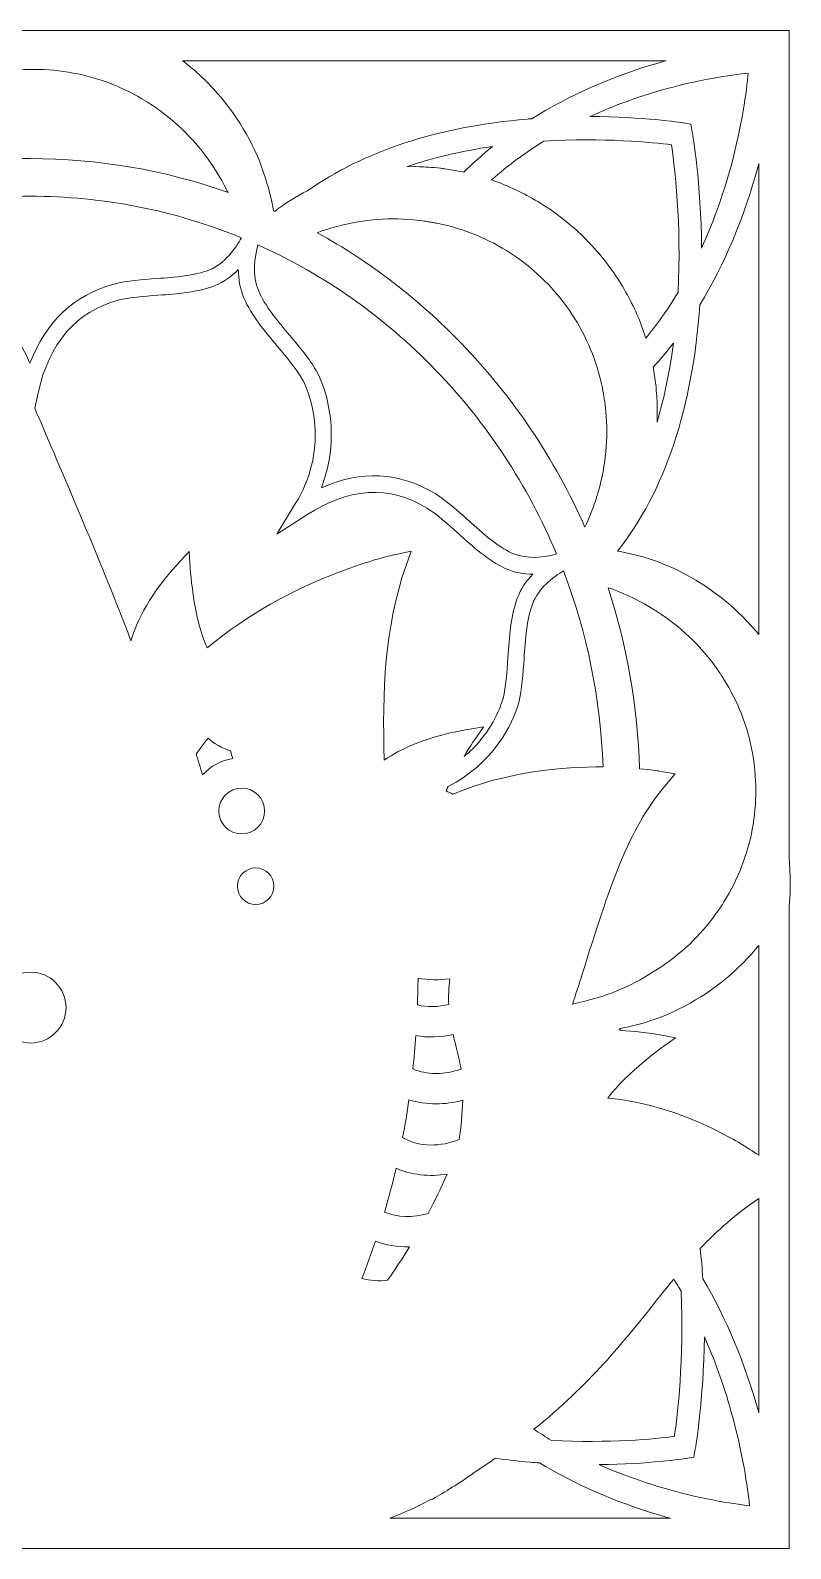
# Model space of a CAD drawing. Header units: millimetres. Extents: x -412 to 1523, y -375 to -73.
# Drawn here: x 1372.9 to 1523.2, y -374.6 to -74.6 of the extents above; entities that cross this region are included whole.
import ezdxf

# ---------------------------------------------------------------- set-up
doc = ezdxf.new("R2010")
doc.units = ezdxf.units.MM
doc.header["$MEASUREMENT"] = 0
doc.layers.add('Layer 1', color=7, linetype='Continuous')

msp = doc.modelspace()

# ---------------------------------------------------------------- linework, layer by layer
at = {"layer": 'Layer 1', "lineweight": 0}
for points, knots in [([(1523.035001771509, -240.7589683284032), (1522.992024205332, -239.952600666387), (1522.934361919647, -239.1464913865321), (1522.872134882445, -238.3404467022175), (1522.872134882445, -238.3404467022175), (1522.872134882445, -74.63476301376024), (1522.872134882445, -74.63476301376024), (1522.872134882445, -74.63476301376024), (1222.872100370855, -74.63476301376024), (1222.872100370855, -74.63476301376024), (1222.872100370855, -74.63476301376024), (1222.872100370855, -374.634775993502), (1222.872100370855, -374.634775993502), (1222.872100370855, -374.634775993502), (1522.872134882445, -374.634775993502), (1522.872134882445, -374.634775993502), (1522.872134882445, -374.634775993502), (1522.872134882445, -247.7571199786719), (1522.872134882445, -247.7571199786719), (1523.084869528659, -245.4415851756484), (1523.161264521043, -243.1254259490681), (1523.035001771509, -240.7589683284032)], [0, 0, 0, 0, 1, 1, 1, 2, 2, 2, 3, 3, 3, 4, 4, 4, 5, 5, 5, 6, 6, 6, 7, 7, 7, 7]), ([(1498.597776774908, -80.63476284271813), (1498.062796509741, -80.78092101867986), (1497.522519410266, -80.93190232832093), (1496.974490845951, -81.09044131618278), (1487.798758934996, -83.74393998630933), (1479.376426342972, -87.4672269319931), (1472.000455377204, -92.092267620941), (1471.701442620932, -92.11565120654713), (1471.404862963346, -92.13677394824107), (1471.103460172079, -92.16243990960618), (1453.535324936129, -93.6581281145274), (1438.756748110127, -98.51446390161627), (1427.674629548715, -106.3419146307249), (1425.481632485732, -107.4256340111506), (1423.361865233657, -108.7551824862957), (1421.214558749549, -110.3967274213236), (1421.143417527779, -110.3643435237623), (1421.07225477416, -110.3322395402091), (1421.001393466397, -110.3001570885027), (1420.580811903189, -107.9268954042545), (1419.9365575156, -105.4453715943822), (1419.083271959444, -102.9130541579493), (1417.026722209524, -96.8063855600294), (1413.581303746574, -91.02054147917335), (1409.113790048687, -86.17574676196006), (1409.113790048687, -86.17574676196006), (1407.440313384883, -84.45782836639344), (1407.440313384883, -84.45782836639344), (1407.412451175145, -84.42929866940622), (1407.383770755232, -84.40104888642718), (1407.354552039144, -84.37366037731944), (1407.354552039144, -84.37366037731944), (1406.825579159232, -83.87894466563756), (1406.825579159232, -83.87894466563756), (1406.423471920563, -83.50192202847053), (1406.020826385726, -83.12461947729533), (1405.594732669742, -82.73732614921289), (1405.594732669742, -82.73732614921289), (1405.550054087667, -82.69824584730209), (1405.550054087667, -82.69824584730209), (1404.995178396071, -82.22764580401696), (1404.348727760112, -81.68157663775808), (1403.692071028775, -81.15206546167518), (1403.692071028775, -81.15206546167518), (1403.62973633234, -81.1035757427203), (1403.62973633234, -81.1035757427203), (1403.428284373842, -80.95250830569209), (1403.227370711511, -80.79958912984056), (1403.0239808868, -80.64466749223823), (1403.019696049292, -80.64141618337402), (1403.015174361465, -80.63803568342912), (1403.010889523956, -80.63476284271813), (1403.010889523956, -80.63476284271813), (1498.597776774908, -80.63476284271813), (1498.597776774908, -80.63476284271813)], [0, 0, 0, 0, 1, 1, 1, 2, 2, 2, 3, 3, 3, 4, 4, 4, 5, 5, 5, 6, 6, 6, 7, 7, 7, 8, 8, 8, 9, 9, 9, 10, 10, 10, 11, 11, 11, 12, 12, 12, 13, 13, 13, 14, 14, 14, 15, 15, 15, 16, 16, 16, 17, 17, 17, 18, 18, 18, 18]), ([(1345.251387551362, -93.5224559479489), (1345.251387551362, -93.5224559479489), (1346.77071772405, -92.18898867668939), (1346.77071772405, -92.18898867668939), (1346.77071772405, -92.18898867668939), (1348.29954344117, -90.97390349904177), (1348.29954344117, -90.97390349904177), (1348.566646000511, -90.78360503717528), (1348.830023550358, -90.58889254671831), (1349.093401100205, -90.39402933333388), (1349.354991506769, -90.2004580307564), (1349.616301999326, -90.00701591925962), (1349.881746606464, -89.81915055607959), (1350.095751631639, -89.67878444690244), (1350.308529341549, -89.53656659890197), (1350.524601424012, -89.39206637514252), (1350.860799679679, -89.16695091702823), (1351.196847212421, -88.9420077136882), (1351.521999630688, -88.73687380938836), (1353.839300045145, -87.30252983595138), (1356.181986506963, -86.12267075964043), (1358.486626195514, -85.2295512869362), (1361.001265985738, -84.25112263727846), (1363.510652005349, -83.52931053757827), (1365.954688869971, -83.08267543976241), (1368.541460346919, -82.58696926312852), (1371.139794425587, -82.34219522890152), (1373.683243826806, -82.35373629877711), (1376.236920855247, -82.34290577984535), (1378.836912886117, -82.57700001806808), (1381.417332468266, -83.06342596873857), (1383.830341941676, -83.49679744893622), (1386.320564617648, -84.2033434692674), (1388.820175178816, -85.16351311285331), (1388.820175178816, -85.16351311285331), (1388.882509875254, -85.18760724940327), (1388.882509875254, -85.18760724940327), (1391.189884108345, -86.0735996808224), (1393.535197455469, -87.24562116490439), (1395.853746717042, -88.67124474039434), (1396.195586316568, -88.88535742480262), (1396.531633849306, -89.10903024918247), (1396.871686305548, -89.33513617224877), (1396.871686305548, -89.33513617224877), (1396.902433782752, -89.35554836299887), (1396.902433782752, -89.35554836299887), (1397.105285311293, -89.49033772385928), (1397.308266030914, -89.62514861656646), (1397.512624788731, -89.7583876844585), (1397.777100462765, -89.94425058588773), (1398.037721936224, -90.13597014964188), (1398.30344645737, -90.33139319104268), (1398.567922131404, -90.52597649041894), (1398.832828442371, -90.72053825794843), (1399.101309039906, -90.91083671981492), (1399.101309039906, -90.91083671981492), (1400.637993881101, -92.12450079557487), (1400.637993881101, -92.12450079557487), (1400.637993881101, -92.12450079557487), (1402.124767901457, -93.42147158653752), (1402.124767901457, -93.42147158653752), (1406.055858700442, -97.00710543573877), (1409.279542205224, -101.2743083630031), (1411.707322525524, -106.1068299275502), (1411.801911928442, -106.2938555487057), (1411.895403207174, -106.4828620997652), (1411.988076275727, -106.6734404756399), (1399.445064973796, -102.2172094654692), (1386.301121360001, -99.96006903092066), (1372.872031499263, -99.96006903092066), (1360.183960145555, -99.96006903092066), (1347.731425663808, -101.9788519215835), (1335.814043701995, -105.9634708916703), (1339.278776231511, -98.96951795152421), (1341.922757825362, -96.55917842711594), (1344.706717955144, -94.02087513727743), (1344.706717955144, -94.02087513727743), (1345.251387551362, -93.5224559479489), (1345.251387551362, -93.5224559479489)], [0, 0, 0, 0, 1, 1, 1, 2, 2, 2, 3, 3, 3, 4, 4, 4, 5, 5, 5, 6, 6, 6, 7, 7, 7, 8, 8, 8, 9, 9, 9, 10, 10, 10, 11, 11, 11, 12, 12, 12, 13, 13, 13, 14, 14, 14, 15, 15, 15, 16, 16, 16, 17, 17, 17, 18, 18, 18, 19, 19, 19, 20, 20, 20, 21, 21, 21, 22, 22, 22, 23, 23, 23, 24, 24, 24, 25, 25, 25, 26, 26, 26, 26]), ([(1483.492432642126, -91.66275034131748), (1488.415043453615, -89.4016049832673), (1493.115294883374, -87.77213941428448), (1497.103854181422, -86.61566392357969), (1504.854285494588, -84.36866498886583), (1511.365946598645, -83.4424510676564), (1514.784902421903, -83.07768005130879), (1514.435785058165, -86.6153840095715), (1513.547165741439, -93.35300031376818), (1511.383861095168, -101.3722997977117), (1509.712989784822, -107.5657848018599), (1507.70096789405, -112.9694816660147), (1505.550582355851, -117.6525076183487), (1505.4672541088, -104.6075889679098), (1503.819464938205, -95.24082651229796), (1503.734629461882, -94.76729813785036), (1503.734629461882, -94.76729813785036), (1503.44752381688, -93.16741732634712), (1503.44752381688, -93.16741732634712), (1503.44752381688, -93.16741732634712), (1501.893312052402, -92.91685122533555), (1501.893312052402, -92.91685122533555), (1501.480589613269, -92.85038241431701), (1494.110109268433, -91.69005272303808), (1483.492432642126, -91.66275034131748)], [0, 0, 0, 0, 1, 1, 1, 2, 2, 2, 3, 3, 3, 4, 4, 4, 5, 5, 5, 6, 6, 6, 7, 7, 7, 8, 8, 8, 8]), ([(1494.539841866525, -135.4283821120601), (1494.220998279365, -134.42540715707), (1493.869684667255, -133.4285687784129), (1493.489087743523, -132.4474486479073), (1493.489087743523, -132.4474486479073), (1493.488527915508, -132.4464366511085), (1493.488527915508, -132.4464366511085), (1492.320855864475, -129.445952270077), (1490.778917252663, -126.4587315066636), (1488.900220557171, -123.5608248437054), (1487.102914242516, -120.8295100793057), (1484.985967662371, -118.2226063256172), (1482.597913599381, -115.8025559383099), (1480.201031479215, -113.4280238751014), (1477.601168639422, -111.308967173971), (1474.863415852836, -109.4994523021903), (1471.985856785088, -107.6261816320857), (1469.010090964163, -106.0821544311371), (1466.017508770901, -104.9100037559744), (1465.377948325908, -104.6600836103663), (1464.726545365189, -104.4211447066175), (1464.067692385483, -104.194758869543), (1467.352009570804, -101.2392760482875), (1470.843678440647, -98.70420253546641), (1474.371822258935, -96.52894771423287), (1486.15137886949, -95.79436722939047), (1495.926837308886, -96.7754442962025), (1499.624286038431, -97.23861585234755), (1500.22502456367, -101.3663785398464), (1501.62166627339, -112.8517885914998), (1500.915163316754, -126.4242805518111), (1498.724340970295, -130.0448605883409), (1496.536446955001, -133.0270859633006), (1494.539841866525, -135.4283821120601)], [0, 0, 0, 0, 1, 1, 1, 2, 2, 2, 3, 3, 3, 4, 4, 4, 5, 5, 5, 6, 6, 6, 7, 7, 7, 8, 8, 8, 9, 9, 9, 10, 10, 10, 11, 11, 11, 11]), ([(1447.313568617156, -101.577089192463), (1452.224250785524, -99.90145934397785), (1457.849488821226, -98.51125565644563), (1464.280383968004, -97.5707661208192), (1462.266854847953, -99.18692500849025), (1460.360941898128, -100.8813736910636), (1458.573432573759, -102.6510115826025), (1457.840660764046, -102.4910945565466), (1457.128301145085, -102.3533122689834), (1456.448756060619, -102.240033223059), (1455.902406980351, -102.149319552563), (1455.360773374529, -102.0744317894524), (1454.809751883511, -101.9982521155348), (1454.562092581814, -101.9641672020776), (1454.31415336611, -101.929931565693), (1454.06070199763, -101.8931121076943), (1454.06070199763, -101.8931121076943), (1453.98568504344, -101.8835519677228), (1453.98568504344, -101.8835519677228), (1453.141227544465, -101.7911157494842), (1452.302282198265, -101.7188118079875), (1451.586606674897, -101.6586087643827), (1451.586606674897, -101.6586087643827), (1451.503579873703, -101.6529028249853), (1451.503579873703, -101.6529028249853), (1450.949522392289, -101.6252344018694), (1450.395464910872, -101.6058342079181), (1449.843345295668, -101.5867139279749), (1449.843345295668, -101.5867139279749), (1449.133461839084, -101.5614570716987), (1449.133461839084, -101.5614570716987), (1449.091001037231, -101.5596053328754), (1449.048518703528, -101.5591746959397), (1449.012948092642, -101.5594546099479), (1449.012948092642, -101.5594546099479), (1447.313568617156, -101.577089192463), (1447.313568617156, -101.577089192463)], [0, 0, 0, 0, 1, 1, 1, 2, 2, 2, 3, 3, 3, 4, 4, 4, 5, 5, 5, 6, 6, 6, 7, 7, 7, 8, 8, 8, 9, 9, 9, 10, 10, 10, 11, 11, 11, 12, 12, 12, 12]), ([(1516.872156585334, -194.0383705007279), (1516.50206720283, -193.5884625622011), (1516.138652692832, -193.1565552475847), (1515.814684526136, -192.7735036933184), (1515.794573781241, -192.749258833841), (1515.773601762474, -192.7252938883717), (1515.75568726595, -192.7055922485654), (1515.382238915349, -192.2929128731261), (1515.002503265489, -191.8860901600116), (1514.62414565382, -191.4810976538737), (1514.62414565382, -191.4810976538737), (1514.132659719157, -190.9533090255335), (1514.132659719157, -190.9533090255335), (1514.106476993469, -190.9253391565626), (1514.079992821925, -190.898230561463), (1514.055188134431, -190.8739857019856), (1514.055188134431, -190.8739857019856), (1512.378374034374, -189.2326560854254), (1512.378374034374, -189.2326560854254), (1512.378374034374, -189.2326560854254), (1512.328764659386, -189.18530755435), (1512.328764659386, -189.18530755435), (1507.497448878258, -184.7115496208982), (1501.719162475623, -181.2518770753764), (1495.619018027279, -179.1804703511763), (1493.506399348336, -178.4625124520503), (1491.30171049255, -177.9275752505781), (1488.943198123348, -177.5604572629312), (1498.258650188078, -165.8404792724258), (1503.847413275332, -149.1429627292912), (1505.218001450442, -128.8480344167651), (1510.098926606559, -120.8609035119151), (1514.001272390087, -111.6225785223627), (1516.72535245397, -101.500263563142), (1516.776124548681, -101.311601521631), (1516.822719465121, -101.1276118908718), (1516.872156585334, -100.9404140149421), (1516.872156585334, -100.9404140149421), (1516.872156585334, -194.0383705007279), (1516.872156585334, -194.0383705007279)], [0, 0, 0, 0, 1, 1, 1, 2, 2, 2, 3, 3, 3, 4, 4, 4, 5, 5, 5, 6, 6, 6, 7, 7, 7, 8, 8, 8, 9, 9, 9, 10, 10, 10, 11, 11, 11, 12, 12, 12, 13, 13, 13, 13]), ([(1356.285296307828, -124.7699241679474), (1353.735215097797, -124.0916279305952), (1350.744699961826, -123.8783549882115), (1347.852649961193, -123.6720798960322), (1344.214306151069, -123.4125996104525), (1340.452003499012, -123.1442912676919), (1337.517751078688, -121.9768345351278), (1334.405645603932, -120.7386456858823), (1332.272980775637, -117.672898277252), (1331.136939007527, -115.620030473132), (1344.408867918596, -110.173829743428), (1358.43566031418, -107.413210135557), (1372.872031499263, -107.413210135557), (1387.317725974005, -107.413210135557), (1401.35341102231, -110.1775332210746), (1414.632811484213, -115.630731800983), (1413.496769716103, -117.6848053885229), (1411.369229467343, -120.7413586985769), (1408.263841928783, -121.9768345351278), (1405.329718699537, -123.1442912676919), (1401.567286856403, -123.4125996104525), (1397.928943046275, -123.6720798960322), (1395.036893045645, -123.8783549882115), (1392.046377909674, -124.0916279305952), (1389.496296699644, -124.7699241679474), (1381.615920691142, -126.8662863025687), (1375.932460541741, -132.2307521418851), (1372.842812783179, -140.4108299257559), (1368.76250628599, -130.5637565639599), (1360.580835145456, -125.9126838722515), (1356.285296307828, -124.7699241679474)], [0, 0, 0, 0, 1, 1, 1, 2, 2, 2, 3, 3, 3, 4, 4, 4, 5, 5, 5, 6, 6, 6, 7, 7, 7, 8, 8, 8, 9, 9, 9, 10, 10, 10, 10]), ([(1448.567002013924, -112.0608592636268), (1448.567002013924, -112.0608592636268), (1450.512684284759, -112.2826803491833), (1450.512684284759, -112.2826803491833), (1450.837018492848, -112.3368975393824), (1451.162170911115, -112.3856887041923), (1451.50385978771, -112.4366115218337), (1451.820184148798, -112.4838308618284), (1452.136530041732, -112.5308994788956), (1452.451476364625, -112.5848152232397), (1452.702171656714, -112.6367500376799), (1452.95312533097, -112.6863809445143), (1453.203820623062, -112.7360333831954), (1453.203820623062, -112.7360333831954), (1453.233060870991, -112.7418685136736), (1453.233060870991, -112.7418685136736), (1453.622464320061, -112.818758738535), (1454.011329472957, -112.8956489633964), (1454.380062349112, -112.9791064015266), (1457.035348162524, -113.6027548117439), (1459.527939341639, -114.4245608079035), (1461.790225887569, -115.4219805464237), (1464.259088971533, -116.5062382230189), (1466.542067622222, -117.7678321897174), (1468.583997248178, -119.1777805807495), (1470.733499980659, -120.6342377608324), (1472.739019253701, -122.2922330268025), (1474.551505520339, -124.1125784175149), (1476.365369825171, -125.9055352991196), (1478.02892030761, -127.9036260850242), (1479.501913946021, -130.060212795097), (1480.906500907205, -132.0789741539131), (1482.171539969389, -134.3490982920717), (1483.262020349704, -136.8093701691693), (1484.262842120017, -139.0588022025696), (1485.08882529445, -141.5359119838513), (1485.714605357502, -144.1613546576199), (1485.801744741431, -144.5409611164009), (1485.878419647825, -144.922828419094), (1485.955632850387, -145.3052770816503), (1485.955632850387, -145.3052770816503), (1485.968056725982, -145.3678916920948), (1485.968056725982, -145.3678916920948), (1486.017407718807, -145.612536535241), (1486.066780243479, -145.8573105694681), (1486.118069102517, -146.1018262215337), (1486.173793521993, -146.4209281908549), (1486.222326304638, -146.7413220709832), (1486.272237125482, -147.0695535433403), (1486.321329736146, -147.3902273374767), (1486.370422346811, -147.7111810456213), (1486.425027110253, -148.0317256486771), (1486.425027110253, -148.0317256486771), (1486.651456011023, -149.9680415661617), (1486.651456011023, -149.9680415661617), (1486.651456011023, -149.9680415661617), (1486.785211843235, -151.9287530660513), (1486.785211843235, -151.9287530660513), (1487.027079078148, -157.2293123841164), (1486.28823528764, -162.5137443489411), (1484.589372576478, -167.6350079788457), (1484.589372576478, -167.6350079788457), (1484.588274452292, -167.637850182621), (1484.588274452292, -167.637850182621), (1484.019058550743, -169.3672019888293), (1483.324333514294, -171.0962523491826), (1482.513788674, -172.8016176780749), (1476.53663413448, -159.2767541628471), (1468.329167841503, -147.0669912535732), (1458.091894352309, -136.4765739452941), (1449.637048671643, -127.7301655273419), (1440.064980056957, -120.3827457904092), (1429.608749217828, -114.6091533303725), (1430.025175134605, -114.4560834315935), (1430.440804373056, -114.3107219339628), (1430.854474213446, -114.1734994744159), (1435.983317053419, -112.4592845564959), (1441.271000327106, -111.7043995401374), (1446.546841085066, -111.9300532944212), (1446.546841085066, -111.9300532944212), (1448.567002013924, -112.0608592636268), (1448.567002013924, -112.0608592636268)], [0, 0, 0, 0, 1, 1, 1, 2, 2, 2, 3, 3, 3, 4, 4, 4, 5, 5, 5, 6, 6, 6, 7, 7, 7, 8, 8, 8, 9, 9, 9, 10, 10, 10, 11, 11, 11, 12, 12, 12, 13, 13, 13, 14, 14, 14, 15, 15, 15, 16, 16, 16, 17, 17, 17, 18, 18, 18, 19, 19, 19, 20, 20, 20, 21, 21, 21, 22, 22, 22, 23, 23, 23, 24, 24, 24, 25, 25, 25, 26, 26, 26, 27, 27, 27, 27]), ([(1429.410720822967, -141.873122236317), (1428.071224634609, -139.5282610579752), (1426.102374096633, -137.1899455610555), (1424.198592799639, -134.9285418208439), (1421.803110249508, -132.083538905431), (1419.326237318543, -129.1418364661165), (1418.049355740628, -126.1698817820722), (1416.700256348604, -123.0296557154202), (1417.277934265939, -119.3142924893525), (1417.875292291237, -117.0293329087606), (1431.00679049759, -122.9123286823007), (1442.821487082091, -131.2200903175935), (1452.997265616873, -141.7466011046212), (1463.176790692997, -152.2770952833037), (1471.209719835955, -164.5044281795524), (1476.897012654086, -178.0947485089999), (1474.688706448041, -178.715145610353), (1471.105247315362, -179.3136878872216), (1468.074338434829, -177.9200175723573), (1465.201731691837, -176.5992325588529), (1462.358063750928, -174.0369643235451), (1459.607908620593, -171.558993268392), (1457.422017067046, -169.589302988394), (1455.161366941473, -167.5524118145868), (1452.894386452946, -166.1667082830322), (1445.889646057562, -161.884519190407), (1438.204240921678, -161.5202003428418), (1430.427562287282, -165.044769874567), (1434.273150122692, -155.0971427882953), (1431.667236833957, -145.8235055700191), (1429.410720822967, -141.873122236317)], [0, 0, 0, 0, 1, 1, 1, 2, 2, 2, 3, 3, 3, 4, 4, 4, 5, 5, 5, 6, 6, 6, 7, 7, 7, 8, 8, 8, 9, 9, 9, 10, 10, 10, 10]), ([(1404.317183604574, -177.5794268199468), (1404.317183604574, -177.5794268199468), (1402.712113617996, -179.3114485751562), (1402.712113617996, -179.3114485751562), (1396.46219364343, -186.0550292009117), (1393.958987263847, -191.297861637752), (1392.807636352677, -195.2331296150126), (1386.940121976974, -179.6772961838429), (1377.761956967334, -158.6238224410052), (1373.785369376096, -149.2668569756795), (1373.785369376096, -149.2668569756795), (1374.451069483083, -146.273004403457), (1374.451069483083, -146.273004403457), (1376.659160370658, -136.3424736035308), (1381.989476700977, -130.1872937548092), (1390.293728645246, -127.9781047430459), (1392.559481818506, -127.3754068197482), (1395.274604634127, -127.1818355171708), (1398.149149243324, -126.9768308039516), (1402.023568221576, -126.7005341460346), (1406.029955888762, -126.4148065392267), (1409.413319569285, -125.0686139465185), (1411.231016542844, -124.3453807449307), (1412.763028973286, -123.1882162351288), (1414.023115710709, -121.9070928833983), (1414.03937225503, -123.7352758663397), (1414.332269966817, -125.6741756054383), (1415.123220826538, -127.5153422919898), (1416.595396254771, -130.9420711119338), (1419.233025953819, -134.0746318411312), (1421.783796182946, -137.1042272790131), (1423.676251728534, -139.3518075735901), (1425.463911775831, -141.4748476663753), (1426.65395541567, -143.5583768203141), (1426.865204364456, -143.928272416196), (1428.730077614314, -147.3248997143377), (1429.13522084338, -152.6089010422268), (1429.551926674169, -158.0392758645454), (1428.278899296828, -163.245697948476), (1425.351127962381, -168.0834948154849), (1425.351127962381, -168.0834948154849), (1421.657770283726, -174.1868905726938), (1421.657770283726, -174.1868905726938), (1421.657770283726, -174.1868905726938), (1427.557711620684, -170.3661720203178), (1427.557711620684, -170.3661720203178), (1435.906642147024, -164.959611420541), (1443.883007128486, -164.50584928144), (1451.265588371213, -169.018558325722), (1453.279677319279, -170.24977085661), (1455.332092954616, -172.0990765812453), (1457.504742422389, -174.0569243455128), (1460.433353498859, -176.6955014458188), (1463.461506303005, -179.4239524745964), (1466.773728761757, -180.9470291886253), (1468.553658876059, -181.7652608982189), (1470.42764009711, -182.0673957722753), (1472.194349657483, -182.0826618516444), (1470.956333063014, -183.3876209577634), (1469.838012004809, -184.9734414733175), (1469.139152853778, -186.8537099936265), (1467.837703438684, -190.3537547518661), (1467.561643631082, -194.498269216162), (1467.29441188066, -198.5062933037017), (1467.096383485799, -201.4799490036418), (1466.909142546175, -204.2887138209192), (1466.326663027005, -206.6324338113815), (1466.223245566911, -207.0485582823061), (1465.219646188361, -210.8146290075473), (1461.894461557846, -214.8474793144275), (1460.897472456263, -216.0566217023631), (1459.80929598355, -217.1435277961127), (1458.637920454873, -218.1131929841298), (1460.005752553599, -215.8266185150291), (1461.107192643926, -214.241400891185), (1461.136282168928, -214.1997798313538), (1461.136282168928, -214.1997798313538), (1462.489860185083, -212.2645620380551), (1462.489860185083, -212.2645620380551), (1462.489860185083, -212.2645620380551), (1460.15839181544, -212.6389793217614), (1460.15839181544, -212.6389793217614), (1451.372537054182, -214.0493583497291), (1446.21591813186, -216.5162189719422), (1442.872108453876, -218.8391822621059), (1442.422006728728, -205.1599569372922), (1442.965987305849, -192.5054537327192), (1447.097173556986, -180.5962754045333), (1447.097173556986, -180.5962754045333), (1448.163602864446, -177.5203003686812), (1448.163602864446, -177.5203003686812), (1448.163602864446, -177.5203003686812), (1444.905059299722, -178.2352653411045), (1444.905059299722, -178.2352653411045), (1443.850343316913, -178.4666250347858), (1424.096682568813, -182.9537973087834), (1407.8962933042, -196.6656003177795), (1405.069247949004, -190.9345117232921), (1404.450853309402, -180.0590773591489), (1404.444307627979, -179.9375946796003), (1404.444307627979, -179.9375946796003), (1404.317183604574, -177.5794268199468), (1404.317183604574, -177.5794268199468)], [0, 0, 0, 0, 1, 1, 1, 2, 2, 2, 3, 3, 3, 4, 4, 4, 5, 5, 5, 6, 6, 6, 7, 7, 7, 8, 8, 8, 9, 9, 9, 10, 10, 10, 11, 11, 11, 12, 12, 12, 13, 13, 13, 14, 14, 14, 15, 15, 15, 16, 16, 16, 17, 17, 17, 18, 18, 18, 19, 19, 19, 20, 20, 20, 21, 21, 21, 22, 22, 22, 23, 23, 23, 24, 24, 24, 25, 25, 25, 26, 26, 26, 27, 27, 27, 28, 28, 28, 29, 29, 29, 30, 30, 30, 31, 31, 31, 32, 32, 32, 33, 33, 33, 34, 34, 34, 34]), ([(1496.805681167174, -149.3940240627788), (1496.805681167174, -149.3940240627788), (1496.781996135711, -148.6694989503839), (1496.781996135711, -148.6694989503839), (1496.764340021351, -148.1184559275182), (1496.746425524827, -147.5668315447894), (1496.719639907428, -147.0012329934985), (1496.718003487074, -146.9712606627768), (1496.716065620865, -146.9410299498937), (1496.714687582671, -146.9280462462837), (1496.656508532662, -146.211940085981), (1496.586745349086, -145.3763106441868), (1496.494589044856, -144.5168454480041), (1496.494589044856, -144.5168454480041), (1496.484167631011, -144.4332588187933), (1496.484167631011, -144.4332588187933), (1496.45298951687, -144.2137201089957), (1496.422931058762, -143.99390148519), (1496.393130982815, -143.7739321384568), (1496.393130982815, -143.7739321384568), (1496.380728639068, -143.6826371080977), (1496.380728639068, -143.6826371080977), (1496.308984525586, -143.1538364829586), (1496.235087227428, -142.6069060428284), (1496.143792197069, -142.0497264436296), (1496.098833700986, -141.7767026264235), (1496.047846287804, -141.4884127298485), (1495.98992561996, -141.178849368652), (1497.377351699258, -139.6716200938552), (1498.716158868519, -138.0825052057434), (1500.005959554504, -136.4197298697875), (1499.345233304125, -141.4465332878559), (1498.319240804926, -146.7514420389711), (1496.769679919353, -152.0204141378057), (1496.770885702772, -151.9920997592864), (1496.773125014838, -151.963785380767), (1496.774244670869, -151.9354494704008), (1496.775622709063, -151.9036469327026), (1496.776483982935, -151.8721243090125), (1496.776483982935, -151.8575687805873), (1496.776483982935, -151.8575687805873), (1496.807059205368, -149.5157005289484), (1496.807059205368, -149.5157005289484), (1496.807360651224, -149.4778906059978), (1496.807059205368, -149.440102214894), (1496.805681167174, -149.3940240627788)], [0, 0, 0, 0, 1, 1, 1, 2, 2, 2, 3, 3, 3, 4, 4, 4, 5, 5, 5, 6, 6, 6, 7, 7, 7, 8, 8, 8, 9, 9, 9, 10, 10, 10, 11, 11, 11, 12, 12, 12, 13, 13, 13, 14, 14, 14, 15, 15, 15, 15]), ([(1456.433812958951, -225.5482473374685), (1455.993400564855, -225.3279334811868), (1455.541188718722, -225.1189669081596), (1455.081010089279, -224.9177517999742), (1455.209189173178, -224.6213659290088), (1455.341782285668, -224.3251738446645), (1455.47788508918, -224.0295415883365), (1464.193912071325, -219.6581029907965), (1468.369496990525, -211.7143587572139), (1469.427636536975, -207.4575341800988), (1470.083453526285, -204.8195169078091), (1470.289750150311, -201.7258857575951), (1470.488876669358, -198.7341002426638), (1470.73983034361, -194.9702903613348), (1470.999073778876, -191.0781076094866), (1472.127600932458, -188.0428277640541), (1473.320249925759, -184.8350778258911), (1476.26552665164, -182.6315732216786), (1478.249492546054, -181.4518002727548), (1482.989297978353, -193.8096807560477), (1485.618401066074, -206.8018894455622), (1486.098582781177, -220.1652641099188), (1478.199237215662, -220.1055347669433), (1467.141341981881, -221.0696232066437), (1456.433812958951, -225.5482473374685)], [0, 0, 0, 0, 1, 1, 1, 2, 2, 2, 3, 3, 3, 4, 4, 4, 5, 5, 5, 6, 6, 6, 7, 7, 7, 8, 8, 8, 8]), ([(1480.084737974739, -267.0448100305449), (1480.740511900357, -264.9863224144145), (1481.364461756429, -263.0093974338975), (1481.962573396361, -261.1137767068323), (1487.375162913236, -243.961184581943), (1490.949793988732, -232.6294257889317), (1498.306967652257, -223.9521776628458), (1498.306967652257, -223.9521776628458), (1500.344913886556, -221.5481039058513), (1500.344913886556, -221.5481039058513), (1500.344913886556, -221.5481039058513), (1497.190067695939, -220.9975776473084), (1497.190067695939, -220.9975776473084), (1496.92677627348, -220.9518870684353), (1495.541029678232, -220.7245538301024), (1493.320880956455, -220.5185371200844), (1492.938475357592, -208.2707059056985), (1490.854407907486, -196.2720842859768), (1487.097122175732, -184.7648840053792), (1488.970285186603, -185.4139399948002), (1490.77392186421, -186.1715595557003), (1492.482172460571, -187.0277303793252), (1497.314263388182, -189.4362181649101), (1501.57963610847, -192.6332883070688), (1505.141132757429, -196.5097743426122), (1505.141132757429, -196.5097743426122), (1506.47485841085, -198.0274250312519), (1506.47485841085, -198.0274250312519), (1506.47485841085, -198.0274250312519), (1507.68886699616, -199.5531932261287), (1507.68886699616, -199.5531932261287), (1507.877787419829, -199.8177980912427), (1508.07114340394, -200.0791301156457), (1508.268848821102, -200.3460388883654), (1508.461903359354, -200.6066603618246), (1508.65495789761, -200.8671311123562), (1508.842241900925, -201.131456063462), (1508.982586478257, -201.3450089198539), (1509.12465360333, -201.5571191425114), (1509.266074772999, -201.7681097091362), (1509.266074772999, -201.7681097091362), (1509.284850543394, -201.7962087691878), (1509.284850543394, -201.7962087691878), (1509.50413087103, -202.1237296906011), (1509.723066689118, -202.4503893381431), (1509.922753036182, -202.7664983807616), (1511.353285872738, -205.0742817189433), (1512.529527598788, -207.4071711904738), (1513.420041718033, -209.7019708250455), (1514.394099402794, -212.2019043639171), (1515.112832448403, -214.6968209824882), (1515.557680402937, -217.1280033345822), (1516.044989159325, -219.6664358155014), (1516.2887727286, -222.2429796652262), (1516.282700747808, -224.7859768976634), (1516.282700747808, -224.7859768976634), (1516.282700747808, -224.8063890884135), (1516.282700747808, -224.8063890884135), (1516.296481129749, -227.3486757699069), (1516.059630815138, -229.9304733902466), (1515.576413109639, -232.4908898867311), (1515.142331078498, -234.9063755225205), (1514.431048051872, -237.4027347748261), (1513.461942691871, -239.9120777307417), (1512.578620209453, -242.2092889321531), (1511.409010292211, -244.5460326042577), (1509.991181245256, -246.8488205539858), (1509.783183605335, -247.1810569498446), (1509.565625825442, -247.5077165973866), (1509.348283364016, -247.8345269678561), (1509.348283364016, -247.8345269678561), (1509.322359020491, -247.8733273557588), (1509.322359020491, -247.8733273557588), (1509.181712997304, -248.0842963905368), (1509.041368419973, -248.295437680089), (1508.902358817143, -248.5079785396821), (1508.719768756425, -248.76773873927), (1508.531149778607, -249.0239461841387), (1508.330085393351, -249.2969700013447), (1508.135911199063, -249.5605844015066), (1507.941780068469, -249.824758629685), (1507.751739988766, -250.092528676276), (1507.751739988766, -250.092528676276), (1506.53910944165, -251.6254239124379), (1506.53910944165, -251.6254239124379), (1506.53910944165, -251.6254239124379), (1505.242633883162, -253.1101308754999), (1505.242633883162, -253.1101308754999), (1501.651294094563, -257.0425351171384), (1497.315210789442, -260.1533917447786), (1492.52876737701, -262.6995756905396), (1487.177199113916, -265.5463657492355), (1482.535019074931, -266.4390976486976), (1480.084737974739, -267.0448100305449)], [0, 0, 0, 0, 1, 1, 1, 2, 2, 2, 3, 3, 3, 4, 4, 4, 5, 5, 5, 6, 6, 6, 7, 7, 7, 8, 8, 8, 9, 9, 9, 10, 10, 10, 11, 11, 11, 12, 12, 12, 13, 13, 13, 14, 14, 14, 15, 15, 15, 16, 16, 16, 17, 17, 17, 18, 18, 18, 19, 19, 19, 20, 20, 20, 21, 21, 21, 22, 22, 22, 23, 23, 23, 24, 24, 24, 25, 25, 25, 26, 26, 26, 27, 27, 27, 28, 28, 28, 29, 29, 29, 30, 30, 30, 31, 31, 31, 31]), ([(1405.672139658923, -217.6367362785197), (1406.394920691728, -216.5971787158456), (1407.190737748821, -215.5340222490975), (1408.048566524648, -214.462080788862), (1409.262273664101, -215.5948281844122), (1410.808432517882, -216.4890027176087), (1412.471380108612, -217.0117959574954), (1412.6026382466, -217.516846955633), (1412.766969301246, -218.0155245271229), (1412.962650724808, -218.5028332835115), (1410.645134991881, -218.881793786889), (1408.539148121748, -220.0178140231502), (1406.957504784469, -221.7314045175134), (1406.534791568429, -220.3552611259304), (1406.104499142321, -218.9851466514465), (1405.672139658923, -217.6367362785197)], [0, 0, 0, 0, 1, 1, 1, 2, 2, 2, 3, 3, 3, 4, 4, 4, 5, 5, 5, 5]), ([(1410.156964961621, -228.8913464645082), (1410.156964961621, -226.3943412567991), (1412.188193259724, -224.3631129586958), (1414.684853957885, -224.3631129586958), (1417.181514656045, -224.3631129586958), (1419.2123984446, -226.3943412567991), (1419.2123984446, -228.8913464645082), (1419.2123984446, -231.3883516722173), (1417.181514656045, -233.4195799703205), (1414.684853957885, -233.4195799703205), (1412.188193259724, -233.4195799703205), (1410.156964961621, -231.3883516722173), (1410.156964961621, -228.8913464645082)], [0, 0, 0, 0, 1, 1, 1, 2, 2, 2, 3, 3, 3, 4, 4, 4, 4]), ([(1417.462289938093, -247.346378469443), (1415.472402785813, -247.346378469443), (1413.853552417294, -245.7275281009241), (1413.853552417294, -243.7372964390953), (1413.853552417294, -241.7470647772664), (1415.472402785813, -240.1282144087476), (1417.462289938093, -240.1282144087476), (1419.452177090373, -240.1282144087476), (1421.071027458892, -241.7470647772664), (1421.071027458892, -243.7372964390953), (1421.071027458892, -245.7275281009241), (1419.452177090373, -247.346378469443), (1417.462289938093, -247.346378469443)], [0, 0, 0, 0, 1, 1, 1, 2, 2, 2, 3, 3, 3, 4, 4, 4, 4]), ([(1516.872156585334, -296.9084264578121), (1514.506840152547, -295.329539196922), (1511.540354557587, -293.5199812614478), (1508.142715262645, -291.8102019039651), (1502.316714287539, -288.9866877716415), (1494.979522177828, -286.3406821841953), (1487.007743479734, -285.6149943520742), (1490.812679188419, -280.5103317760392), (1498.399812975584, -275.1357890324284), (1498.491624770266, -275.0711504283864), (1498.491624770266, -275.0711504283864), (1500.422945299297, -273.7118664728343), (1500.422945299297, -273.7118664728343), (1500.422945299297, -273.7118664728343), (1498.10301799953, -273.2707219959481), (1498.10301799953, -273.2707219959481), (1494.862819568267, -272.65437288179), (1492.043439550524, -272.3450033072147), (1489.57593297291, -272.251878069879), (1489.485886789663, -272.1378238774704), (1489.399156510821, -272.0193556564714), (1489.308335181092, -271.906378056402), (1491.4158292805, -271.5212809766914), (1493.506528539418, -270.9832216574357), (1495.555025378639, -270.2936427323694), (1501.646901597821, -268.244779851751), (1507.421053885874, -264.8092229746259), (1512.249871972774, -260.3616908305555), (1512.249871972774, -260.3616908305555), (1513.976855275838, -258.6818622719477), (1513.976855275838, -258.6818622719477), (1514.00747356196, -258.6524713010892), (1514.036972192055, -258.6222405882061), (1514.061518497386, -258.5958425440504), (1514.061518497386, -258.5958425440504), (1514.589091807259, -258.0328062825266), (1514.589091807259, -258.0328062825266), (1514.95590834905, -257.6420893908057), (1515.322983273003, -257.250661948141), (1515.688421776602, -256.8489638145609), (1515.688421776602, -256.8489638145609), (1515.739409189784, -256.7908924237876), (1515.739409189784, -256.7908924237876), (1516.087105451631, -256.3819165259949), (1516.476918005787, -255.9215441099316), (1516.872156585334, -255.4419868183848), (1516.872156585334, -255.4419868183848), (1516.872156585334, -296.9084264578121), (1516.872156585334, -296.9084264578121)], [0, 0, 0, 0, 1, 1, 1, 2, 2, 2, 3, 3, 3, 4, 4, 4, 5, 5, 5, 6, 6, 6, 7, 7, 7, 8, 8, 8, 9, 9, 9, 10, 10, 10, 11, 11, 11, 12, 12, 12, 13, 13, 13, 14, 14, 14, 15, 15, 15, 16, 16, 16, 16]), ([(1372.984729185324, -274.725585819369), (1369.127944789587, -274.7224852334323), (1365.990496331169, -271.5826252081756), (1365.990496331169, -267.7258408124384), (1365.990496331169, -263.8687119071527), (1369.128289299135, -260.728851881896), (1372.984040166227, -260.7260958055078), (1376.841169071512, -260.728851881896), (1379.978962039478, -263.8687119071527), (1379.978962039478, -267.7258408124384), (1379.978962039478, -271.5826252081756), (1376.841513581061, -274.7224852334323), (1372.984729185324, -274.725585819369)], [0, 0, 0, 0, 1, 1, 1, 2, 2, 2, 3, 3, 3, 4, 4, 4, 4]), ([(1455.598118921615, -267.1002114723171), (1453.492821070579, -267.6180093237501), (1451.344804035525, -267.6552163549908), (1449.4121054683, -267.2070094323598), (1449.477217772971, -265.4682697409542), (1449.520970485634, -263.6871553750801), (1449.543363606288, -261.8895045508767), (1451.563912108387, -262.2863795507774), (1453.701593856985, -262.3384004926048), (1455.839964624679, -262.0424667904218), (1455.605698131682, -263.7426214123926), (1455.524738387779, -265.4362303529414), (1455.598118921615, -267.1002114723171)], [0, 0, 0, 0, 1, 1, 1, 2, 2, 2, 3, 3, 3, 4, 4, 4, 4]), ([(1456.479374346742, -273.0519584326347), (1456.667132050688, -273.8880831069048), (1456.868670136575, -274.7107719087825), (1457.062973521943, -275.4969426985165), (1457.421263452409, -276.9462943691611), (1457.789888669331, -278.4376762047257), (1458.025188690973, -279.8687688692985), (1454.783009329805, -281.040445843832), (1451.255576062457, -281.03390016241), (1448.510179470262, -279.8539549587119), (1448.742723415516, -277.683200293456), (1448.937715819981, -275.4721380110227), (1449.09205609772, -273.2586641617497), (1451.477784721256, -273.6658744481062), (1453.994426973231, -273.5955945002071), (1456.479374346742, -273.0519584326347)], [0, 0, 0, 0, 1, 1, 1, 2, 2, 2, 3, 3, 3, 4, 4, 4, 5, 5, 5, 5]), ([(1446.948517686798, -293.6718884405005), (1446.787976237185, -293.5878281106604), (1446.633635959446, -293.5003226853351), (1446.486874891775, -293.41040569317), (1446.960231011448, -290.9530190835413), (1447.381910698842, -288.452568780347), (1447.743645724794, -285.9534965153468), (1449.436221136697, -286.4788735768474), (1451.26901193485, -286.7534476870218), (1453.112827038555, -286.7534476870218), (1454.838475367117, -286.7534476870218), (1456.627857962156, -286.5119464935058), (1458.357295895751, -286.0499591889338), (1458.302174367987, -288.6620305858502), (1458.057917098083, -291.39709189159), (1457.662764645925, -293.7931558015813), (1454.003039711944, -295.2814370512093), (1449.941616644383, -295.2456080581626), (1446.948517686798, -293.6718884405005)], [0, 0, 0, 0, 1, 1, 1, 2, 2, 2, 3, 3, 3, 4, 4, 4, 5, 5, 5, 6, 6, 6, 6]), ([(1455.270145831419, -300.6457952312918), (1454.062639863839, -303.35088420631), (1452.808969616756, -305.9519312976736), (1451.529805663083, -308.404494773623), (1448.538084743692, -309.2974635233997), (1445.396157661144, -309.1968667352304), (1442.906731663503, -308.1474906504233), (1443.748713000098, -305.2811712066954), (1444.514902236017, -302.3741996362416), (1445.192208008418, -299.4785968808891), (1448.191508137876, -300.7794649361195), (1451.768206270662, -301.1914983561554), (1455.270145831419, -300.6457952312918)], [0, 0, 0, 0, 1, 1, 1, 2, 2, 2, 3, 3, 3, 4, 4, 4, 4]), ([(1516.872156585334, -347.7918408195487), (1516.848988318194, -347.7079096807893), (1516.827370344026, -347.6258302808532), (1516.803943694726, -347.5415976962389), (1514.126803056832, -337.9293506554561), (1510.403860620697, -329.0751107488155), (1505.811763657325, -321.3045686907538), (1505.681754366453, -319.2846446122115), (1505.509370401109, -317.3007433133368), (1505.296205117957, -315.3533600266058), (1508.614994789981, -311.8281876031706), (1512.285356456272, -308.5305852683831), (1516.872156585334, -305.4476769778669), (1516.872156585334, -305.4476769778669), (1516.872156585334, -347.7918408195487), (1516.872156585334, -347.7918408195487)], [0, 0, 0, 0, 1, 1, 1, 2, 2, 2, 3, 3, 3, 4, 4, 4, 5, 5, 5, 5]), ([(1438.451189672429, -321.2457436853432), (1439.394456816291, -318.8114392154657), (1440.285013999228, -316.3444063384782), (1441.107702801105, -313.887364238398), (1443.169592449028, -314.6666448371616), (1445.480217990985, -315.051462002864), (1447.820471354115, -315.0090873283954), (1446.437610026336, -317.2986977878924), (1444.996526584855, -319.5049369366465), (1443.519958659877, -321.5916312720623), (1441.746768013619, -321.8159069881521), (1440.018708118218, -321.6977402130079), (1438.451189672429, -321.2457436853432)], [0, 0, 0, 0, 1, 1, 1, 2, 2, 2, 3, 3, 3, 4, 4, 4, 4]), ([(1496.185822361989, -326.1826085793998), (1497.496035238725, -324.5347548132644), (1498.773691963122, -322.9288666165088), (1500.058798706506, -321.362941527382), (1500.538700507602, -322.1282048938899), (1501.02006647428, -322.9161628269069), (1501.501690823118, -323.7425981701248), (1502.153933525861, -337.1156621655337), (1500.78313003228, -348.3917611346114), (1500.189109443237, -352.4731657559868), (1496.594453750236, -352.9234827996013), (1487.25501520819, -353.863649357526), (1475.914385294304, -353.2407330301005), (1474.746153415256, -352.5537809903417), (1473.578653618997, -351.8260476327762), (1472.416945889526, -351.0611503076636), (1483.476908180598, -342.156052178922), (1490.128913861985, -333.8002099297632), (1496.185822361989, -326.1826085793998)], [0, 0, 0, 0, 1, 1, 1, 2, 2, 2, 3, 3, 3, 4, 4, 4, 5, 5, 5, 6, 6, 6, 6]), ([(1497.157856053152, -362.4008112884461), (1493.668534154613, -361.3539759615562), (1489.609048953261, -359.9340367936181), (1485.315318790761, -358.0409568244734), (1495.253708714762, -357.9310582784939), (1502.061949476405, -356.8587723087099), (1502.458135457209, -356.7949088511508), (1502.458135457209, -356.7949088511508), (1504.012304157993, -356.5443212182956), (1504.012304157993, -356.5443212182956), (1504.012304157993, -356.5443212182956), (1504.299452866689, -354.9444619386379), (1504.299452866689, -354.9444619386379), (1504.38278111374, -354.4795893665964), (1505.972477361712, -345.4403908960914), (1506.109075397702, -332.7651525230666), (1508.049869939318, -337.1268587258608), (1509.873445107049, -342.0740589063731), (1511.430499075301, -347.6517546243797), (1513.698577688015, -355.7763233072444), (1514.666348073514, -362.589085756715), (1515.056289818752, -366.1714682970521), (1511.593236773286, -365.7640857559213), (1505.007678371068, -364.7552326067581), (1497.157856053152, -362.4008112884461)], [0, 0, 0, 0, 1, 1, 1, 2, 2, 2, 3, 3, 3, 4, 4, 4, 5, 5, 5, 6, 6, 6, 7, 7, 7, 8, 8, 8, 8]), ([(1443.957744168667, -368.6347976963909), (1446.7845311417, -367.5779715925976), (1449.301862412772, -366.3965191596241), (1451.717563367029, -365.0743776397742), (1452.049670571807, -364.9533686608529), (1452.297200682422, -364.8682748023672), (1452.428286565636, -364.8332209558067), (1454.926842066314, -363.4044537306846), (1457.540808265747, -361.7521859359588), (1460.372676754622, -359.8343012793202), (1460.321172577118, -359.8370573557084), (1460.268634870968, -359.8385215212915), (1460.217130693464, -359.841449852454), (1461.586728403624, -358.9565770770675), (1462.898965273956, -358.07678581752), (1464.168827469819, -357.2009564177843), (1464.371442148048, -357.0573389997416), (1464.579396724275, -356.908123301538), (1464.784358373799, -356.7620081892666), (1467.029720888159, -357.0815838592204), (1469.320601726618, -357.3493539058095), (1471.668283576885, -357.549255571343), (1472.294322022096, -357.6025684239754), (1472.911532410126, -357.6475269200578), (1473.527300164422, -357.6913657601096), (1480.584664393343, -361.9333979584829), (1488.507307417078, -365.4040732777127), (1497.045632067721, -367.9591283443482), (1497.84721965975, -368.1989931175068), (1498.629686971839, -368.4209433941459), (1499.402508016566, -368.6347976963909), (1499.402508016566, -368.6347976963909), (1443.957744168667, -368.6347976963909), (1443.957744168667, -368.6347976963909)], [0, 0, 0, 0, 1, 1, 1, 2, 2, 2, 3, 3, 3, 4, 4, 4, 5, 5, 5, 6, 6, 6, 7, 7, 7, 8, 8, 8, 9, 9, 9, 10, 10, 10, 11, 11, 11, 11])]:
    msp.add_open_spline(points, degree=3, knots=knots, dxfattribs=at)

doc.saveas('drawing.dxf')
